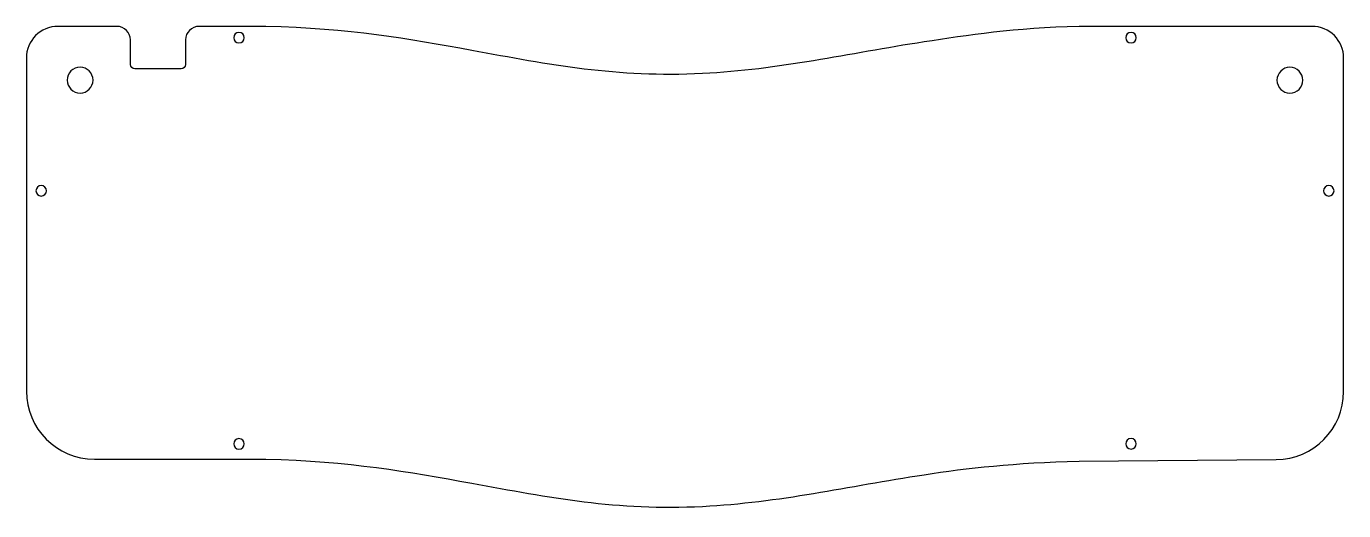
# Model space of a CAD drawing. Header units: millimetres. Extents: x 2 to 292, y -5 to 102.
import ezdxf

# ---------------------------------------------------------------- set-up
doc = ezdxf.new("R2010")
doc.units = ezdxf.units.MM
doc.header["$MEASUREMENT"] = 0
doc.layers.add('bot 290.5', color=7, linetype='Continuous')

msp = doc.modelspace()

# ---------------------------------------------------------------- linework, layer by layer
at = {"layer": 'bot 290.5', "color": 7, "lineweight": 25, "true_color": 0xffffff}
for points, knots in [([(24.94, 99), (24.94, 99), (24.94, 93.62), (24.94, 93.62), (24.94, 93.07), (25.39, 92.62), (25.94, 92.62), (25.94, 92.62), (36.11, 92.62), (36.11, 92.62), (36.67, 92.62), (37.11, 93.07), (37.11, 93.62), (37.11, 93.62), (37.11, 99), (37.11, 99), (37.11, 100.66), (38.46, 102), (40.11, 102), (40.11, 102), (54.79, 102), (54.79, 102), (73.35, 101.5), (86.19, 99.27), (100.21, 96.69), (117.35, 93.54), (132.24, 90.63), (151.13, 91.58), (167.99, 92.43), (183.23, 96), (199.98, 98.56), (209.56, 100.02), (219.85, 101.65), (234.2, 102), (234.2, 102), (285.5, 102), (285.5, 102), (289.37, 102), (292.5, 98.87), (292.5, 95), (292.5, 95), (292.5, 21.49), (292.5, 21.49), (292.5, 13.25), (285.85, 6.55), (277.61, 6.49), (277.61, 6.49), (234.2, 6.16), (234.2, 6.16), (219.85, 5.81), (209.56, 4.62), (199.98, 3.16), (183.23, 0.6), (167.99, -2.97), (151.13, -3.82), (132.24, -4.77), (117.35, -1.86), (100.21, 1.29), (86.19, 3.87), (73.35, 6.1), (54.79, 6.6), (54.79, 6.6), (17, 6.6), (17, 6.6), (8.72, 6.6), (2, 13.32), (2, 21.6), (2, 21.6), (2, 95), (2, 95), (2, 98.87), (5.13, 102), (9, 102), (9, 102), (21.94, 102), (21.94, 102), (23.6, 102), (24.94, 100.66), (24.94, 99)], [0, 0, 0, 0, 1, 1, 1, 2, 2, 2, 3, 3, 3, 4, 4, 4, 5, 5, 5, 6, 6, 6, 7, 7, 7, 8, 8, 8, 9, 9, 9, 10, 10, 10, 11, 11, 11, 12, 12, 12, 13, 13, 13, 14, 14, 14, 15, 15, 15, 16, 16, 16, 17, 17, 17, 18, 18, 18, 19, 19, 19, 20, 20, 20, 21, 21, 21, 22, 22, 22, 23, 23, 23, 24, 24, 24, 25, 25, 25, 26, 26, 26, 26]), ([(50.05, 99.5), (50.05, 98.87), (49.53, 98.35), (48.89, 98.35), (48.26, 98.35), (47.74, 98.87), (47.74, 99.5), (47.74, 100.14), (48.26, 100.66), (48.89, 100.66), (49.53, 100.66), (50.05, 100.14), (50.05, 99.5)], [0, 0, 0, 0, 1, 1, 1, 2, 2, 2, 3, 3, 3, 4, 4, 4, 4]), ([(246.76, 99.5), (246.76, 98.87), (246.25, 98.35), (245.61, 98.35), (244.97, 98.35), (244.45, 98.87), (244.45, 99.5), (244.45, 100.14), (244.97, 100.66), (245.61, 100.66), (246.25, 100.66), (246.76, 100.14), (246.76, 99.5)], [0, 0, 0, 0, 1, 1, 1, 2, 2, 2, 3, 3, 3, 4, 4, 4, 4]), ([(16.7, 90.15), (16.7, 88.58), (15.42, 87.3), (13.85, 87.3), (12.28, 87.3), (11, 88.58), (11, 90.15), (11, 91.72), (12.28, 93), (13.85, 93), (15.42, 93), (16.7, 91.72), (16.7, 90.15)], [0, 0, 0, 0, 1, 1, 1, 2, 2, 2, 3, 3, 3, 4, 4, 4, 4]), ([(283.5, 90.12), (283.5, 88.55), (282.22, 87.27), (280.65, 87.27), (279.08, 87.27), (277.8, 88.55), (277.8, 90.12), (277.8, 91.7), (279.08, 92.97), (280.65, 92.97), (282.22, 92.97), (283.5, 91.7), (283.5, 90.12)], [0, 0, 0, 0, 1, 1, 1, 2, 2, 2, 3, 3, 3, 4, 4, 4, 4]), ([(6.43, 65.74), (6.43, 65.11), (5.91, 64.59), (5.27, 64.59), (4.63, 64.59), (4.12, 65.11), (4.12, 65.74), (4.12, 66.38), (4.63, 66.9), (5.27, 66.9), (5.91, 66.9), (6.43, 66.38), (6.43, 65.74)], [0, 0, 0, 0, 1, 1, 1, 2, 2, 2, 3, 3, 3, 4, 4, 4, 4]), ([(290.38, 65.74), (290.38, 65.11), (289.87, 64.59), (289.23, 64.59), (288.59, 64.59), (288.07, 65.11), (288.07, 65.74), (288.07, 66.38), (288.59, 66.9), (289.23, 66.9), (289.87, 66.9), (290.38, 66.38), (290.38, 65.74)], [0, 0, 0, 0, 1, 1, 1, 2, 2, 2, 3, 3, 3, 4, 4, 4, 4]), ([(50.05, 9.95), (50.05, 9.32), (49.53, 8.8), (48.89, 8.8), (48.26, 8.8), (47.74, 9.32), (47.74, 9.95), (47.74, 10.59), (48.26, 11.11), (48.89, 11.11), (49.53, 11.11), (50.05, 10.59), (50.05, 9.95)], [0, 0, 0, 0, 1, 1, 1, 2, 2, 2, 3, 3, 3, 4, 4, 4, 4]), ([(246.76, 9.98), (246.76, 9.34), (246.25, 8.82), (245.61, 8.82), (244.97, 8.82), (244.45, 9.34), (244.45, 9.98), (244.45, 10.62), (244.97, 11.13), (245.61, 11.13), (246.25, 11.13), (246.76, 10.62), (246.76, 9.98)], [0, 0, 0, 0, 1, 1, 1, 2, 2, 2, 3, 3, 3, 4, 4, 4, 4])]:
    msp.add_open_spline(points, degree=3, knots=knots, dxfattribs=at)

doc.saveas('drawing.dxf')
